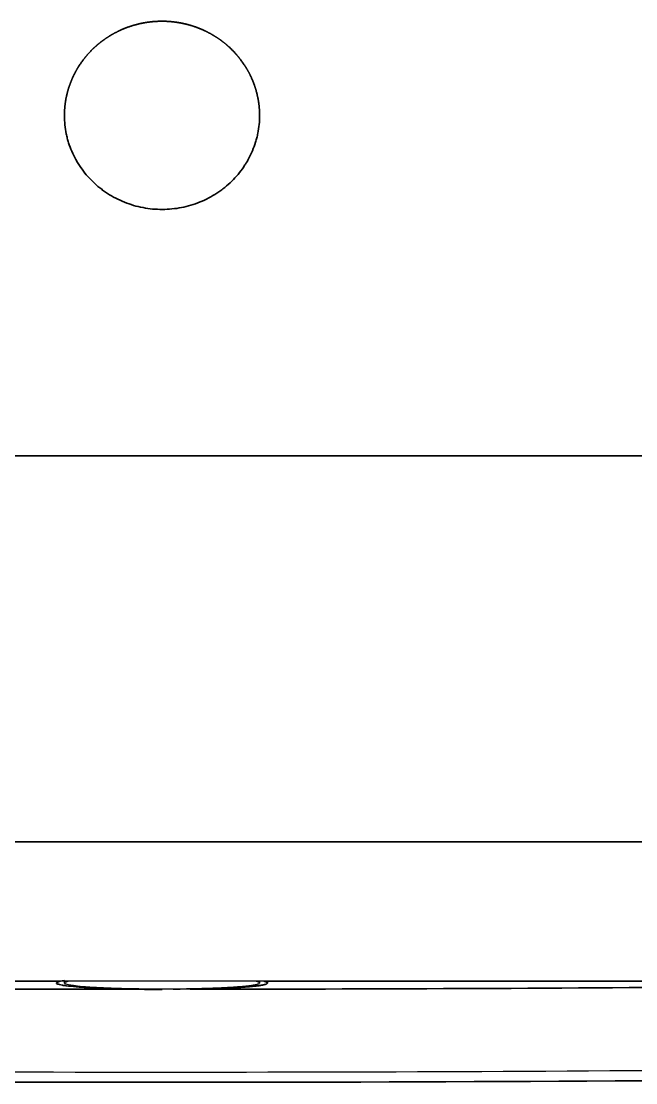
# Model space of a CAD drawing. Header units: millimetres. Extents: x 0 to 2526, y -1017 to 790.
# Drawn here: x 686.2 to 802.7, y 416.9 to 618.2 of the extents above; entities that cross this region are included whole.
import ezdxf

# ---------------------------------------------------------------- set-up
doc = ezdxf.new("R2010")
doc.units = ezdxf.units.MM
doc.layers.add('Blocks', color=7, linetype='Continuous')
doc.layers.add('Blocks$Inner', color=7, linetype='Continuous', lineweight=25, true_color=0x007f00)
doc.layers.add('Blocks$Outline', color=7, linetype='Continuous', lineweight=35, true_color=0xff3f3f)

# ---------------------------------------------------------------- blocks, each defined once
blk = doc.blocks.new('Balcony Dining Bench w Arm Front')
at = {"layer": 'Blocks$Inner'}
for points, weights, knots in [([(712.79, 618.19), (712.18, 618.19), (711.57, 618.16), (710.36, 618.04), (709.75, 617.95), (707.97, 617.6), (706.82, 617.26), (705.14, 616.58), (704.58, 616.32), (703.52, 615.76), (703, 615.46), (702, 614.81), (701.52, 614.46), (700.82, 613.9), (700.59, 613.71), (700.14, 613.31), (699.92, 613.11), (698.85, 612.06), (698.09, 611.15), (697.09, 609.7), (696.78, 609.2), (696.36, 608.42), (696.22, 608.15), (695.96, 607.62), (695.84, 607.35), (695.27, 606), (694.92, 604.89), (694.63, 603.45), (694.58, 603.16), (694.5, 602.58), (694.46, 602.29), (694.38, 601.43), (694.35, 600.87), (694.35, 600.25)], [1.00000000721, 1.00000000721, 1.00000000721, 1.00000000721, 1.0000000072, 1.00000000719, 1.00000000717, 1.00000000714, 1.00000000712, 1.0000000071, 1.00000000708, 1.00000000705, 1.00000000704, 1.00000000701, 1.000000007, 1.00000000698, 1.00000000697, 1.00000000692, 1.00000000688, 1.00000000682, 1.00000000679, 1.00000000676, 1.00000000675, 1.00000000673, 1.00000000671, 1.00000000665, 1.00000000661, 1.00000000655, 1.00000000653, 1.00000000651, 1.0000000065, 1.00000000646, 1.00000000644, 1.00000000642], [58.873301, 58.873301, 58.873301, 58.873301, 60.700036, 60.700036, 62.526771, 62.526771, 66.180241, 66.180241, 68.006976, 68.006976, 69.833711, 69.833711, 71.660446, 71.660446, 72.573814, 72.573814, 73.487182, 73.487182, 77.140652, 77.140652, 78.967387, 78.967387, 79.880754, 79.880754, 80.794122, 80.794122, 84.447592, 84.447592, 85.36096, 85.36096, 86.274327, 86.274327, 88.03572, 88.03572, 88.03572, 88.03572]), ([(731.35, 600.36), (731.35, 600.94), (731.32, 601.52), (731.22, 602.4), (731.19, 602.69), (731.1, 603.27), (731.04, 603.56), (730.74, 604.99), (730.39, 606.1), (729.7, 607.72), (729.43, 608.26), (728.86, 609.29), (728.55, 609.79), (727.54, 611.24), (726.78, 612.14), (725.48, 613.39), (725.03, 613.79), (724.09, 614.53), (723.61, 614.87), (722.6, 615.52), (722.08, 615.82), (721.01, 616.37), (720.46, 616.62), (718.77, 617.29), (717.61, 617.63), (715.83, 617.97), (715.23, 618.05), (714.01, 618.17), (713.4, 618.2), (712.79, 618.19)], [1, 1, 1, 1, 1, 1, 1, 1, 1, 1, 1, 1, 1, 1, 1, 1, 1, 1, 1, 1, 1, 1, 1, 1, 1, 1, 1, 1, 1, 1.00000000721], [29.644904, 29.644904, 29.644904, 29.644904, 31.471679, 31.471679, 32.385066, 32.385066, 33.298453, 33.298453, 36.952003, 36.952003, 38.778778, 38.778778, 40.605553, 40.605553, 44.259102, 44.259102, 46.085877, 46.085877, 47.912652, 47.912652, 49.739427, 49.739427, 51.566201, 51.566201, 55.219751, 55.219751, 57.046526, 57.046526, 58.873301, 58.873301, 58.873301, 58.873301])]:
    blk.add_rational_spline(points, weights, degree=3, knots=knots, dxfattribs=at)
for points, degree in [([(694.35, 600.25), (694.35, 599.1), (694.47, 597.96), (694.7, 596.83)], 3), ([(731.01, 596.94), (731.24, 598.06), (731.35, 599.18), (731.35, 600.31)], 3), ([(694.7, 596.83), (694.76, 596.55), (694.83, 596.27), (694.9, 595.99)], 3), ([(694.9, 595.99), (694.98, 595.71), (695.06, 595.43), (695.14, 595.15)], 3), ([(730.59, 595.26), (730.67, 595.53), (730.75, 595.81), (730.82, 596.09)], 3), ([(730.82, 596.09), (730.89, 596.37), (730.96, 596.66), (731.01, 596.94)], 3), ([(695.14, 595.15), (695.32, 594.6), (695.52, 594.06), (695.74, 593.53)], 3), ([(730, 593.63), (730.22, 594.17), (730.42, 594.71), (730.59, 595.26)], 3), ([(695.74, 593.53), (695.97, 593), (696.22, 592.48), (696.51, 591.97)], 3), ([(696.51, 591.97), (696.65, 591.71), (696.79, 591.46), (696.95, 591.21)], 3), ([(728.81, 591.31), (728.96, 591.56), (729.11, 591.81), (729.24, 592.07)], 3), ([(729.24, 592.07), (729.52, 592.58), (729.77, 593.1), (730, 593.63)], 3), ([(696.95, 591.21), (697.1, 590.96), (697.27, 590.71), (697.43, 590.47)], 3), ([(697.43, 590.47), (698.1, 589.5), (698.86, 588.6), (699.71, 587.78)], 3), ([(726.07, 587.85), (726.91, 588.69), (727.67, 589.59), (728.33, 590.56)], 3), ([(728.33, 590.56), (728.49, 590.81), (728.65, 591.05), (728.81, 591.31)], 3), ([(724.73, 586.66), (725.2, 587.04), (725.64, 587.44), (726.07, 587.85)], 3), ([(699.71, 587.78), (700.14, 587.36), (700.59, 586.97), (701.06, 586.59)], 3), ([(701.06, 586.59), (701.29, 586.41), (701.53, 586.22), (701.78, 586.05)], 3), ([(701.78, 586.05), (702.02, 585.87), (702.27, 585.7), (702.52, 585.54)], 3), ([(723.27, 585.6), (723.52, 585.77), (723.77, 585.94), (724.01, 586.11)], 3), ([(724.01, 586.11), (724.26, 586.29), (724.5, 586.48), (724.73, 586.66)], 3), ([(702.52, 585.54), (703.53, 584.88), (704.6, 584.33), (705.73, 583.88)], 3), ([(705.73, 583.88), (706.3, 583.65), (706.88, 583.45), (707.47, 583.27)], 3), ([(718.34, 583.31), (718.92, 583.48), (719.51, 583.69), (720.07, 583.92)], 3), ([(720.07, 583.92), (721.2, 584.38), (722.26, 584.94), (723.27, 585.6)], 3), ([(707.47, 583.27), (708.05, 583.1), (708.65, 582.96), (709.25, 582.85)], 3), ([(709.25, 582.85), (710.46, 582.61), (711.67, 582.5), (712.91, 582.51)], 3), ([(712.91, 582.51), (714.14, 582.51), (715.35, 582.63), (716.56, 582.87)], 3), ([(716.56, 582.87), (717.16, 582.99), (717.75, 583.13), (718.34, 583.31)], 3), ([(1247.43, 436.13), (712.85, 436.13), (178.27, 436.13)], 2), ([(707.53, 434.64), (672.43, 434.65), (637.41, 434.8), (602.35, 435.09)], 3), ([(694.35, 435.8), (694.35, 435.96), (694.34, 436.12), (694.34, 436.28)], 3), ([(820.62, 435.07), (786.49, 434.79), (752.39, 434.65), (718.21, 434.64)], 3), ([(731.36, 436.29), (731.35, 436.13), (731.35, 435.97), (731.35, 435.8)], 3), ([(732.86, 436.16), (732.85, 436.04), (732.85, 435.92), (732.85, 435.8)], 3), ([(714.97, 434.64), (714.91, 434.64), (714.86, 434.64), (714.8, 434.64)], 3)]:
    blk.add_open_spline(points, degree=degree, dxfattribs=at)
for points, knots in [([(172.45, 538.42), (201, 538.22), (203.85, 538.2), (212.4, 538.12), (218.1, 538.07), (229.5, 537.96), (235.19, 537.91), (246.51, 537.81), (252.12, 537.76), (263.36, 537.67), (268.97, 537.62), (285.83, 537.48), (297.05, 537.38), (319.52, 537.2), (330.75, 537.11), (353.22, 536.94), (364.46, 536.86), (386.93, 536.7), (398.16, 536.62), (420.64, 536.47), (431.87, 536.39), (454.35, 536.25), (465.59, 536.18), (488.06, 536.05), (499.3, 535.98), (516.16, 535.89), (521.78, 535.86), (533.02, 535.8), (538.63, 535.77), (887.06, 535.77), (892.68, 535.8), (903.92, 535.86), (909.54, 535.89), (926.4, 535.98), (937.64, 536.05), (960.11, 536.18), (971.35, 536.25), (1190.5, 537.91), (1196.2, 537.96), (1253.25, 538.43)], [-540.047863, -540.047863, -540.047863, -540.047863, -539.163222, -539.163222, -538.86678, -538.86678, -538.570337, -538.570337, -538.278244, -538.278244, -537.98615, -537.98615, -537.401585, -537.401585, -536.817401, -536.817401, -536.233217, -536.233217, -535.649035, -535.649035, -535.064854, -535.064854, -534.480674, -534.480674, -533.896495, -533.896495, -533.604406, -533.604406, -530.701779, -530.701779, -527.799152, -527.799152, -527.507063, -527.507063, -526.922884, -526.922884, -526.338704, -522.833221, -521.980947, -521.980947, -521.980947, -521.980947]), ([(203.77, 462.73), (213.2, 462.72), (222.62, 462.72), (232.05, 462.71), (241.48, 462.71), (250.91, 462.71), (260.34, 462.7), (269.76, 462.7), (279.19, 462.69), (288.62, 462.69), (298.04, 462.69), (307.47, 462.68), (316.9, 462.68), (326.32, 462.68), (335.75, 462.67), (345.17, 462.67), (354.6, 462.67), (364.03, 462.66), (373.45, 462.66), (382.88, 462.66), (392.31, 462.66), (401.74, 462.65), (411.16, 462.65), (420.59, 462.65), (430.02, 462.64), (439.45, 462.64), (448.87, 462.64), (458.3, 462.64), (467.73, 462.64), (477.16, 462.63), (486.59, 462.63), (496.01, 462.63), (505.44, 462.63), (514.87, 462.63), (524.3, 462.62), (533.72, 462.62), (543.15, 462.62), (552.58, 462.62), (562, 462.62), (571.43, 462.62), (580.86, 462.62), (590.28, 462.61), (599.71, 462.61), (609.14, 462.61), (618.56, 462.61), (627.99, 462.61), (646.84, 462.61), (665.7, 462.61), (684.55, 462.61), (703.41, 462.61), (722.27, 462.61), (741.12, 462.61), (759.98, 462.61), (778.83, 462.61), (797.69, 462.61), (807.11, 462.61), (816.54, 462.61), (825.97, 462.61), (835.39, 462.61), (844.82, 462.62), (854.25, 462.62), (863.67, 462.62), (873.1, 462.62), (882.53, 462.62), (891.95, 462.62), (901.38, 462.62), (910.81, 462.63), (920.23, 462.63), (929.66, 462.63), (939.09, 462.63), (948.52, 462.63), (957.95, 462.64), (967.37, 462.64), (976.8, 462.64), (986.23, 462.64), (995.66, 462.64), (1005.09, 462.65), (1014.51, 462.65), (1023.94, 462.65), (1033.37, 462.66), (1042.8, 462.66), (1052.22, 462.66), (1061.65, 462.66), (1071.08, 462.67), (1080.5, 462.67), (1089.93, 462.67), (1099.36, 462.68), (1108.78, 462.68), (1118.21, 462.68), (1127.63, 462.69), (1137.06, 462.69), (1146.49, 462.69), (1155.91, 462.7), (1165.34, 462.7), (1174.77, 462.71), (1184.2, 462.71), (1193.62, 462.71), (1203.05, 462.72), (1212.48, 462.72), (1221.91, 462.73)], [52.701358, 52.701358, 52.701358, 52.701358, 80.986802, 80.986802, 80.986802, 109.26944, 109.26944, 109.26944, 137.549943, 137.549943, 137.549943, 165.829072, 165.829072, 165.829072, 194.107949, 194.107949, 194.107949, 222.387782, 222.387782, 222.387782, 250.669461, 250.669461, 250.669461, 278.952602, 278.952602, 278.952602, 307.236509, 307.236509, 307.236509, 335.520462, 335.520462, 335.520462, 363.803655, 363.803655, 363.803655, 392.08526, 392.08526, 392.08526, 420.364856, 420.364856, 420.364856, 448.643647, 448.643647, 448.643647, 476.923239, 476.923239, 476.923239, 533.488031, 533.488031, 533.488031, 590.056029, 590.056029, 590.056029, 646.620822, 646.620822, 646.620822, 674.900413, 674.900413, 674.900413, 703.179204, 703.179204, 703.179204, 731.458801, 731.458801, 731.458801, 759.740405, 759.740405, 759.740405, 788.023598, 788.023598, 788.023598, 816.307551, 816.307551, 816.307551, 844.591458, 844.591458, 844.591458, 872.8746, 872.8746, 872.8746, 901.156279, 901.156279, 901.156279, 929.436112, 929.436112, 929.436112, 957.714988, 957.714988, 957.714988, 985.994117, 985.994117, 985.994117, 1014.274621, 1014.274621, 1014.274621, 1042.557259, 1042.557259, 1042.557259, 1070.842703, 1070.842703, 1070.842703, 1070.842703]), ([(694.36, 436.29), (694.19, 436.26), (694.04, 436.24), (693.5, 436.13), (693.21, 436.05), (692.95, 435.94), (692.89, 435.9), (692.84, 435.82), (692.84, 435.78), (692.94, 435.66), (693.13, 435.58), (693.58, 435.47), (693.76, 435.43), (694.18, 435.35), (694.42, 435.32), (695.21, 435.21), (695.85, 435.15), (696.95, 435.06), (697.35, 435.03), (698.18, 434.97), (698.62, 434.94), (699.99, 434.86), (700.98, 434.82), (703.13, 434.74), (704.25, 434.7), (706, 434.66), (706.6, 434.65), (707.82, 434.63), (708.44, 434.62), (710.31, 434.6), (711.57, 434.59), (712.85, 434.59)], [21.523154, 21.523154, 21.523154, 21.523154, 22.796929, 22.796929, 26.596417, 26.596417, 28.496161, 28.496161, 30.395906, 30.395906, 34.195394, 34.195394, 36.095138, 36.095138, 37.994882, 37.994882, 41.79437, 41.79437, 43.694114, 43.694114, 45.593858, 45.593858, 49.393346, 49.393346, 53.192835, 53.192835, 55.092579, 55.092579, 56.992323, 56.992323, 60.791811, 60.791811, 60.791811, 60.791811]), ([(694.37, 435.85), (694.39, 435.89), (694.44, 435.93), (694.64, 436.02), (694.82, 436.08), (695.06, 436.14)], [29.874776, 29.874776, 29.874776, 29.874776, 31.632116, 31.632116, 34.234851, 34.234851, 34.234851, 34.234851]), ([(712.85, 434.64), (711.67, 434.64), (710.5, 434.65), (708.77, 434.67), (708.19, 434.68), (707.07, 434.7), (706.52, 434.71), (704.9, 434.75), (703.86, 434.78), (701.87, 434.86), (700.95, 434.9), (699.69, 434.97), (699.28, 435), (698.51, 435.06), (698.15, 435.08), (697.12, 435.17), (696.54, 435.24), (695.8, 435.34), (695.58, 435.37), (695.2, 435.44), (695.03, 435.48), (694.61, 435.59), (694.44, 435.66), (694.38, 435.74)], [1.954832, 1.954832, 1.954832, 1.954832, 5.469512, 5.469512, 7.226852, 7.226852, 8.984191, 8.984191, 12.498871, 12.498871, 16.01355, 16.01355, 17.77089, 17.77089, 19.52823, 19.52823, 23.04291, 23.04291, 24.800249, 24.800249, 26.557589, 26.557589, 30.072269, 30.072269, 30.072269, 30.072269]), ([(731.3, 435.71), (731.28, 435.7), (731.26, 435.68), (731.2, 435.65), (731.16, 435.63), (731.08, 435.6), (731.03, 435.58), (730.93, 435.55), (730.87, 435.53), (730.75, 435.5), (730.68, 435.48), (730.53, 435.45), (730.46, 435.43), (730.29, 435.4), (730.2, 435.39), (730.02, 435.36), (729.92, 435.34), (729.71, 435.31), (729.6, 435.3), (729.37, 435.27), (729.25, 435.25), (729, 435.22), (728.87, 435.21), (728.61, 435.18), (728.47, 435.17), (728.19, 435.14), (728.04, 435.13), (727.74, 435.1), (727.58, 435.09), (727.26, 435.06), (727.1, 435.05), (726.76, 435.03), (726.59, 435.01), (726.24, 434.99), (726.05, 434.98), (725.68, 434.96), (725.49, 434.94), (725.1, 434.92), (724.91, 434.91), (724.51, 434.89), (724.31, 434.88), (723.89, 434.86), (723.69, 434.85), (723.26, 434.83), (723.05, 434.83), (722.61, 434.81), (722.39, 434.8), (721.94, 434.79), (721.71, 434.78), (721.25, 434.76), (721.01, 434.76), (720.55, 434.74), (720.3, 434.74), (719.82, 434.72), (719.58, 434.72), (719.1, 434.71), (718.85, 434.7), (718.36, 434.69), (718.11, 434.69), (717.61, 434.68), (717.36, 434.67), (716.86, 434.67), (716.6, 434.66), (716.09, 434.66), (715.83, 434.66), (715.32, 434.65), (715.06, 434.65), (714.8, 434.65)], [-25.759171, -25.759171, -25.759171, -25.759171, -24.978439, -24.978439, -24.197657, -24.197657, -23.416875, -23.416875, -22.636092, -22.636092, -21.85531, -21.85531, -21.074528, -21.074528, -20.293745, -20.293745, -19.512963, -19.512963, -18.732181, -18.732181, -17.951499, -17.951499, -17.170817, -17.170817, -16.390135, -16.390135, -15.609453, -15.609453, -14.828771, -14.828771, -14.048089, -14.048089, -13.267407, -13.267407, -12.486725, -12.486725, -11.70622, -11.70622, -10.925716, -10.925716, -10.145211, -10.145211, -9.364707, -9.364707, -8.584202, -8.584202, -7.803698, -7.803698, -7.023193, -7.023193, -6.242689, -6.242689, -5.462353, -5.462353, -4.682017, -4.682017, -3.90168, -3.90168, -3.121344, -3.121344, -2.341008, -2.341008, -1.560672, -1.560672, -0.780336, -0.780336, 0, 0, 0, 0]), ([(732.85, 435.8), (732.78, 435.69), (732.75, 435.68), (732.68, 435.64), (732.64, 435.62), (732.56, 435.59), (732.51, 435.57), (732.39, 435.54), (732.33, 435.52), (732.2, 435.49), (732.13, 435.47), (731.97, 435.44), (731.88, 435.42), (731.71, 435.39), (731.61, 435.37), (731.41, 435.34), (731.3, 435.32), (731.08, 435.29), (730.96, 435.28), (730.71, 435.25), (730.58, 435.23), (730.31, 435.2), (730.17, 435.19), (729.89, 435.16), (729.74, 435.14), (729.43, 435.11), (729.27, 435.1), (728.94, 435.07), (728.78, 435.06), (728.43, 435.03), (728.25, 435.02), (727.89, 434.99), (727.7, 434.98), (727.32, 434.96), (727.12, 434.94), (726.72, 434.92), (726.51, 434.91), (726.1, 434.89), (725.88, 434.88), (725.45, 434.86), (725.23, 434.84), (724.79, 434.82), (724.56, 434.81), (724.11, 434.8), (723.87, 434.79), (723.4, 434.77), (723.16, 434.76), (722.68, 434.74), (722.43, 434.74), (721.93, 434.72), (721.68, 434.71), (721.17, 434.7), (720.91, 434.69), (720.39, 434.68), (720.13, 434.67), (719.6, 434.66), (719.34, 434.66), (718.8, 434.65), (718.54, 434.64), (718, 434.63), (717.73, 434.63), (717.18, 434.62), (716.91, 434.62), (716.36, 434.61), (716.08, 434.61), (715.52, 434.6), (715.24, 434.6), (714.96, 434.6)], [44.375432, 44.375432, 44.375432, 44.375432, 45.219429, 45.219429, 46.063481, 46.063481, 46.907534, 46.907534, 47.751586, 47.751586, 48.595638, 48.595638, 49.439691, 49.439691, 50.283743, 50.283743, 51.127795, 51.127795, 51.971848, 51.971848, 52.815791, 52.815791, 53.659735, 53.659735, 54.503679, 54.503679, 55.347623, 55.347623, 56.191567, 56.191567, 57.03551, 57.03551, 57.879454, 57.879454, 58.723398, 58.723398, 59.56715, 59.56715, 60.410902, 60.410902, 61.254654, 61.254654, 62.098406, 62.098406, 62.942158, 62.942158, 63.785909, 63.785909, 64.629661, 64.629661, 65.473413, 65.473413, 66.316983, 66.316983, 67.160553, 67.160553, 68.004123, 68.004123, 68.847693, 68.847693, 69.691262, 69.691262, 70.534832, 70.534832, 71.378402, 71.378402, 72.221972, 72.221972, 72.221972, 72.221972]), ([(731.27, 435.92), (731.24, 435.93), (731.21, 435.95), (731.14, 435.99), (731.1, 436), (731.01, 436.04), (730.95, 436.05), (730.84, 436.09), (730.77, 436.1), (730.69, 436.12), (730.68, 436.13), (730.67, 436.13)], [28.882096, 28.882096, 28.882096, 28.882096, 29.662827, 29.662827, 30.443559, 30.443559, 31.22429, 31.22429, 32.004819, 32.004819, 32.153605, 32.153605, 32.153605, 32.153605]), ([(732.17, 436.13), (732.24, 436.11), (732.3, 436.1), (732.42, 436.06), (732.48, 436.05), (732.58, 436.01), (732.62, 435.99), (732.7, 435.96), (732.73, 435.94), (732.79, 435.9), (732.81, 435.89), (732.82, 435.87)], [26.172042, 26.172042, 26.172042, 26.172042, 26.969813, 26.969813, 27.81381, 27.81381, 28.657807, 28.657807, 29.501804, 29.501804, 30.345802, 30.345802, 30.345802, 30.345802]), ([(714.8, 434.65), (714.76, 434.65), (714.72, 434.65), (714.07, 434.64), (713.46, 434.64), (712.85, 434.64)], [0, 0, 0, 0, 0.122738, 0.122738, 1.954832, 1.954832, 1.954832, 1.954832]), ([(200.03, 426.86), (228.77, 425.75), (285.62, 423.74), (369.92, 421.3), (456.06, 419.37), (542.26, 417.98), (654.77, 416.89), (770.91, 416.89), (883.42, 417.98), (969.62, 419.37), (1055.76, 421.3), (1140.07, 423.74), (1196.94, 425.76), (1225.71, 426.86)], [26.505716, 26.505716, 26.505716, 26.505716, 111.534941, 197.191146, 282.847351, 368.503557, 454.159762, 625.472173, 711.128379, 796.784584, 882.440789, 968.096995, 1053.182057, 1053.182057, 1053.182057, 1053.182057]), ([(1220.35, 428.49), (1218.16, 428.41), (1215.96, 428.33), (1213.77, 428.24), (1209.39, 428.08), (1205.01, 427.92), (1200.63, 427.76), (1191.87, 427.44), (1183.11, 427.13), (1174.35, 426.82), (1150.09, 425.98), (1125.79, 425.21), (1101.46, 424.5), (1058.19, 423.24), (1014.99, 422.21), (971.86, 421.37), (885.15, 419.69), (799.34, 418.86), (712.61, 418.86), (625.88, 418.86), (540.07, 419.7), (453.36, 421.38), (410.24, 422.21), (367.03, 423.25), (323.76, 424.51), (302.14, 425.14), (280.54, 425.82), (258.97, 426.56), (248.86, 426.9), (238.75, 427.26), (228.64, 427.62), (227.4, 427.67), (226.15, 427.71), (224.89, 427.76), (223.72, 427.8), (222.55, 427.85), (221.37, 427.89), (218.86, 427.98), (216.4, 428.07), (213.98, 428.16), (213.26, 428.19), (212.54, 428.22), (211.84, 428.24), (211.07, 428.27), (210.3, 428.3), (209.54, 428.33), (208.21, 428.38), (206.87, 428.43), (205.51, 428.48), (204.9, 428.51), (204.29, 428.53), (203.67, 428.55), (203.4, 428.56), (203.13, 428.57), (202.85, 428.58), (202.73, 428.59), (202.61, 428.59), (202.49, 428.6), (202.38, 428.6), (202.27, 428.61), (202.16, 428.61), (201.51, 428.64), (200.88, 428.66), (200.26, 428.68)], [9.871853, 9.871853, 9.871853, 9.871853, 16.45759, 16.45759, 16.45759, 29.603602, 29.603602, 29.603602, 55.898022, 55.898022, 55.898022, 128.828197, 128.828197, 128.828197, 258.465174, 258.465174, 258.465174, 517.736909, 517.736909, 517.736909, 777.010389, 777.010389, 777.010389, 906.645125, 906.645125, 906.645125, 971.466771, 971.466771, 971.466771, 1001.816112, 1001.816112, 1001.816112, 1005.57133, 1005.57133, 1005.57133, 1009.097354, 1009.097354, 1009.097354, 1016.488486, 1016.488486, 1016.488486, 1018.634842, 1018.634842, 1018.634842, 1020.936559, 1020.936559, 1020.936559, 1024.969598, 1024.969598, 1024.969598, 1026.803904, 1026.803904, 1026.803904, 1027.623661, 1027.623661, 1027.623661, 1027.985722, 1027.985722, 1027.985722, 1028.319305, 1028.319305, 1028.319305, 1030.213805, 1030.213805, 1030.213805, 1030.213805])]:
    blk.add_open_spline(points, degree=3, knots=knots, dxfattribs=at)
at = {"layer": 'Blocks$Outline'}
blk.add_line((731.35, 600.36), (731.35, 600.31), dxfattribs=at)
for points in [[(617.3, 436.13), (693.53, 436.13)], [(732.86, 436.13), (808.62, 436.13)]]:
    blk.add_lwpolyline(points, dxfattribs=at)
for points, weights, knots in [([(694.35, 600.25), (694.35, 600.87), (694.38, 601.43), (694.46, 602.29), (694.5, 602.58), (694.58, 603.16), (694.63, 603.45), (694.92, 604.89), (695.27, 606), (695.84, 607.35), (695.96, 607.62), (696.22, 608.15), (696.36, 608.42), (696.78, 609.2), (697.09, 609.7), (698.09, 611.15), (698.85, 612.06), (699.92, 613.11), (700.14, 613.31), (700.59, 613.71), (700.82, 613.9), (701.52, 614.46), (702, 614.81), (703, 615.46), (703.52, 615.76), (704.58, 616.32), (705.14, 616.58), (706.82, 617.26), (707.97, 617.6), (709.75, 617.95), (710.36, 618.04), (711.57, 618.16), (712.18, 618.19), (712.79, 618.19)], [1.00000000642, 1.00000000644, 1.00000000646, 1.0000000065, 1.00000000651, 1.00000000653, 1.00000000655, 1.00000000661, 1.00000000665, 1.00000000671, 1.00000000673, 1.00000000675, 1.00000000676, 1.00000000679, 1.00000000682, 1.00000000688, 1.00000000692, 1.00000000697, 1.00000000698, 1.000000007, 1.00000000701, 1.00000000704, 1.00000000705, 1.00000000708, 1.0000000071, 1.00000000712, 1.00000000714, 1.00000000717, 1.00000000719, 1.0000000072, 1.00000000721, 1.00000000721, 1.00000000721, 1.00000000721], [-88.03572, -88.03572, -88.03572, -88.03572, -86.274327, -86.274327, -85.36096, -85.36096, -84.447592, -84.447592, -80.794122, -80.794122, -79.880754, -79.880754, -78.967387, -78.967387, -77.140652, -77.140652, -73.487182, -73.487182, -72.573814, -72.573814, -71.660446, -71.660446, -69.833711, -69.833711, -68.006976, -68.006976, -66.180241, -66.180241, -62.526771, -62.526771, -60.700036, -60.700036, -58.873301, -58.873301, -58.873301, -58.873301]), ([(712.79, 618.19), (713.4, 618.2), (714.01, 618.17), (715.23, 618.05), (715.83, 617.97), (717.61, 617.63), (718.77, 617.29), (720.46, 616.62), (721.01, 616.37), (722.08, 615.82), (722.6, 615.52), (723.61, 614.87), (724.09, 614.53), (725.03, 613.79), (725.48, 613.39), (726.78, 612.14), (727.54, 611.24), (728.55, 609.79), (728.86, 609.29), (729.43, 608.26), (729.7, 607.72), (730.39, 606.1), (730.74, 604.99), (731.04, 603.56), (731.1, 603.27), (731.19, 602.69), (731.22, 602.4), (731.32, 601.52), (731.35, 600.94), (731.35, 600.36)], [1.00000000721, 1, 1, 1, 1, 1, 1, 1, 1, 1, 1, 1, 1, 1, 1, 1, 1, 1, 1, 1, 1, 1, 1, 1, 1, 1, 1, 1, 1, 1], [-58.873301, -58.873301, -58.873301, -58.873301, -57.046526, -57.046526, -55.219751, -55.219751, -51.566201, -51.566201, -49.739427, -49.739427, -47.912652, -47.912652, -46.085877, -46.085877, -44.259102, -44.259102, -40.605553, -40.605553, -38.778778, -38.778778, -36.952003, -36.952003, -33.298453, -33.298453, -32.385066, -32.385066, -31.471679, -31.471679, -29.644904, -29.644904, -29.644904, -29.644904])]:
    blk.add_rational_spline(points, weights, degree=3, knots=knots, dxfattribs=at)
for points in [[(694.7, 596.83), (694.47, 597.96), (694.35, 599.1), (694.35, 600.25)], [(731.35, 600.31), (731.35, 599.18), (731.24, 598.06), (731.01, 596.94)], [(694.9, 595.99), (694.83, 596.27), (694.76, 596.55), (694.7, 596.83)], [(695.14, 595.15), (695.06, 595.43), (694.98, 595.71), (694.9, 595.99)], [(730.82, 596.09), (730.75, 595.81), (730.67, 595.53), (730.59, 595.26)], [(731.01, 596.94), (730.96, 596.66), (730.89, 596.37), (730.82, 596.09)], [(695.74, 593.53), (695.52, 594.06), (695.32, 594.6), (695.14, 595.15)], [(730.59, 595.26), (730.42, 594.71), (730.22, 594.17), (730, 593.63)], [(696.51, 591.97), (696.22, 592.48), (695.97, 593), (695.74, 593.53)], [(696.95, 591.21), (696.79, 591.46), (696.65, 591.71), (696.51, 591.97)], [(729.24, 592.07), (729.11, 591.81), (728.96, 591.56), (728.81, 591.31)], [(730, 593.63), (729.77, 593.1), (729.52, 592.58), (729.24, 592.07)], [(697.43, 590.47), (697.27, 590.71), (697.1, 590.96), (696.95, 591.21)], [(699.71, 587.78), (698.86, 588.6), (698.1, 589.5), (697.43, 590.47)], [(728.33, 590.56), (727.67, 589.59), (726.91, 588.69), (726.07, 587.85)], [(728.81, 591.31), (728.65, 591.05), (728.49, 590.81), (728.33, 590.56)], [(726.07, 587.85), (725.64, 587.44), (725.2, 587.04), (724.73, 586.66)], [(701.06, 586.59), (700.59, 586.97), (700.14, 587.36), (699.71, 587.78)], [(701.78, 586.05), (701.53, 586.22), (701.29, 586.41), (701.06, 586.59)], [(702.52, 585.54), (702.27, 585.7), (702.02, 585.87), (701.78, 586.05)], [(724.01, 586.11), (723.77, 585.94), (723.52, 585.77), (723.27, 585.6)], [(724.73, 586.66), (724.5, 586.48), (724.26, 586.29), (724.01, 586.11)], [(705.73, 583.88), (704.6, 584.33), (703.53, 584.88), (702.52, 585.54)], [(707.47, 583.27), (706.88, 583.45), (706.3, 583.65), (705.73, 583.88)], [(720.07, 583.92), (719.51, 583.69), (718.92, 583.48), (718.34, 583.31)], [(723.27, 585.6), (722.26, 584.94), (721.2, 584.38), (720.07, 583.92)], [(709.25, 582.85), (708.65, 582.96), (708.05, 583.1), (707.47, 583.27)], [(712.91, 582.51), (711.67, 582.5), (710.46, 582.61), (709.25, 582.85)], [(716.56, 582.87), (715.35, 582.63), (714.14, 582.51), (712.91, 582.51)], [(718.34, 583.31), (717.75, 583.13), (717.16, 582.99), (716.56, 582.87)], [(820.62, 435.07), (786.49, 434.79), (752.39, 434.65), (718.21, 434.64)], [(732.85, 435.8), (732.85, 435.91), (732.85, 436.02), (732.86, 436.13)]]:
    blk.add_open_spline(points, degree=3, dxfattribs=at)
for points, knots in [([(172.45, 538.42), (201, 538.22), (203.85, 538.2), (212.4, 538.12), (218.1, 538.07), (229.5, 537.96), (235.19, 537.91), (246.51, 537.81), (252.12, 537.76), (263.36, 537.67), (268.97, 537.62), (285.83, 537.48), (297.05, 537.38), (319.52, 537.2), (330.75, 537.11), (353.22, 536.94), (364.46, 536.86), (386.93, 536.7), (398.16, 536.62), (420.64, 536.47), (431.87, 536.39), (454.35, 536.25), (465.59, 536.18), (488.06, 536.05), (499.3, 535.98), (516.16, 535.89), (521.78, 535.86), (533.02, 535.8), (538.63, 535.77), (887.06, 535.77), (892.68, 535.8), (903.92, 535.86), (909.54, 535.89), (926.4, 535.98), (937.64, 536.05), (960.11, 536.18), (971.35, 536.25), (1190.5, 537.91), (1196.2, 537.96), (1253.25, 538.43)], [-540.047863, -540.047863, -540.047863, -540.047863, -539.163222, -539.163222, -538.86678, -538.86678, -538.570337, -538.570337, -538.278244, -538.278244, -537.98615, -537.98615, -537.401585, -537.401585, -536.817401, -536.817401, -536.233217, -536.233217, -535.649035, -535.649035, -535.064854, -535.064854, -534.480674, -534.480674, -533.896495, -533.896495, -533.604406, -533.604406, -530.701779, -530.701779, -527.799152, -527.799152, -527.507063, -527.507063, -526.922884, -526.922884, -526.338704, -522.833221, -521.980947, -521.980947, -521.980947, -521.980947]), ([(1221.91, 462.73), (1212.48, 462.72), (1203.05, 462.72), (1193.62, 462.71), (1184.2, 462.71), (1174.77, 462.71), (1165.34, 462.7), (1155.91, 462.7), (1146.49, 462.69), (1137.06, 462.69), (1127.63, 462.69), (1118.21, 462.68), (1108.78, 462.68), (1099.36, 462.68), (1089.93, 462.67), (1080.5, 462.67), (1071.08, 462.67), (1061.65, 462.66), (1052.22, 462.66), (1042.8, 462.66), (1033.37, 462.66), (1023.94, 462.65), (1014.51, 462.65), (1005.09, 462.65), (995.66, 462.64), (986.23, 462.64), (976.8, 462.64), (967.37, 462.64), (957.95, 462.64), (948.52, 462.63), (939.09, 462.63), (929.66, 462.63), (920.23, 462.63), (910.81, 462.63), (901.38, 462.62), (891.95, 462.62), (882.53, 462.62), (873.1, 462.62), (863.67, 462.62), (854.25, 462.62), (844.82, 462.62), (835.39, 462.61), (825.97, 462.61), (816.54, 462.61), (807.11, 462.61), (797.69, 462.61), (778.83, 462.61), (759.98, 462.61), (741.12, 462.61), (722.27, 462.61), (703.41, 462.61), (684.55, 462.61), (665.7, 462.61), (646.84, 462.61), (627.99, 462.61), (618.56, 462.61), (609.14, 462.61), (599.71, 462.61), (590.28, 462.61), (580.86, 462.62), (571.43, 462.62), (562, 462.62), (552.58, 462.62), (543.15, 462.62), (533.72, 462.62), (524.3, 462.62), (514.87, 462.63), (505.44, 462.63), (496.01, 462.63), (486.59, 462.63), (477.16, 462.63), (467.73, 462.64), (458.3, 462.64), (448.87, 462.64), (439.45, 462.64), (430.02, 462.64), (420.59, 462.65), (411.16, 462.65), (401.74, 462.65), (392.31, 462.66), (382.88, 462.66), (373.45, 462.66), (364.03, 462.66), (354.6, 462.67), (345.17, 462.67), (335.75, 462.67), (326.32, 462.68), (316.9, 462.68), (307.47, 462.68), (298.04, 462.69), (288.62, 462.69), (279.19, 462.69), (269.76, 462.7), (260.34, 462.7), (250.91, 462.71), (241.48, 462.71), (232.05, 462.71), (222.62, 462.72), (213.2, 462.72), (203.77, 462.73)], [-1469.58527, -1469.58527, -1469.58527, -1469.58527, -1441.299826, -1441.299826, -1441.299826, -1413.017188, -1413.017188, -1413.017188, -1384.736684, -1384.736684, -1384.736684, -1356.457555, -1356.457555, -1356.457555, -1328.178679, -1328.178679, -1328.178679, -1299.898845, -1299.898845, -1299.898845, -1271.617167, -1271.617167, -1271.617167, -1243.334025, -1243.334025, -1243.334025, -1215.050118, -1215.050118, -1215.050118, -1186.766165, -1186.766165, -1186.766165, -1158.482972, -1158.482972, -1158.482972, -1130.201368, -1130.201368, -1130.201368, -1101.921771, -1101.921771, -1101.921771, -1073.64298, -1073.64298, -1073.64298, -1045.363389, -1045.363389, -1045.363389, -988.798596, -988.798596, -988.798596, -932.230598, -932.230598, -932.230598, -875.665805, -875.665805, -875.665805, -847.386214, -847.386214, -847.386214, -819.107423, -819.107423, -819.107423, -790.827827, -790.827827, -790.827827, -762.546222, -762.546222, -762.546222, -734.263029, -734.263029, -734.263029, -705.979076, -705.979076, -705.979076, -677.695169, -677.695169, -677.695169, -649.412028, -649.412028, -649.412028, -621.130349, -621.130349, -621.130349, -592.850516, -592.850516, -592.850516, -564.571639, -564.571639, -564.571639, -536.29251, -536.29251, -536.29251, -508.012007, -508.012007, -508.012007, -479.729369, -479.729369, -479.729369, -451.443925, -451.443925, -451.443925, -451.443925]), ([(707.51, 434.64), (707.51, 434.64), (673.33, 434.65), (639.23, 434.79), (605.1, 435.07)], [55.4421, 55.4421, 55.4421, 55.4421, 55.442103, 158.197284, 158.197284, 158.197284, 158.197284]), ([(693.53, 436.13), (693.32, 436.08), (693.15, 436.03), (692.95, 435.94), (692.89, 435.9), (692.84, 435.82), (692.84, 435.78), (692.94, 435.66), (693.13, 435.58), (693.58, 435.47), (693.76, 435.43), (694.18, 435.35), (694.42, 435.32), (695.21, 435.21), (695.85, 435.15), (696.95, 435.06), (697.35, 435.03), (698.18, 434.97), (698.62, 434.94), (699.99, 434.86), (700.98, 434.82), (703.13, 434.74), (704.25, 434.7), (706, 434.66), (706.6, 434.65), (707.31, 434.64), (707.41, 434.64), (707.51, 434.64), (707.51, 434.64)], [24.080397, 24.080397, 24.080397, 24.080397, 26.596417, 26.596417, 28.496161, 28.496161, 30.395906, 30.395906, 34.195394, 34.195394, 36.095138, 36.095138, 37.994882, 37.994882, 41.79437, 41.79437, 43.694114, 43.694114, 45.593858, 45.593858, 49.393346, 49.393346, 53.192835, 53.192835, 55.092579, 55.092579, 55.403654, 55.403654, 55.403654, 55.403654, 55.403654]), ([(718.21, 434.64), (718.23, 434.64), (718.25, 434.64), (718.54, 434.64), (718.8, 434.65), (719.34, 434.66), (719.6, 434.66), (720.13, 434.67), (720.39, 434.68), (720.91, 434.69), (721.17, 434.7), (721.68, 434.71), (721.93, 434.72), (722.43, 434.74), (722.68, 434.74), (723.16, 434.76), (723.4, 434.77), (723.87, 434.79), (724.11, 434.8), (724.56, 434.81), (724.79, 434.82), (725.23, 434.84), (725.45, 434.86), (725.88, 434.88), (726.1, 434.89), (726.51, 434.91), (726.72, 434.92), (727.12, 434.94), (727.32, 434.96), (727.7, 434.98), (727.89, 434.99), (728.25, 435.02), (728.43, 435.03), (728.78, 435.06), (728.94, 435.07), (729.27, 435.1), (729.43, 435.11), (729.74, 435.14), (729.89, 435.16), (730.17, 435.19), (730.31, 435.2), (730.58, 435.23), (730.71, 435.25), (730.96, 435.28), (731.08, 435.29), (731.3, 435.32), (731.41, 435.34), (731.61, 435.37), (731.71, 435.39), (731.88, 435.42), (731.97, 435.44), (732.13, 435.47), (732.2, 435.49), (732.33, 435.52), (732.39, 435.54), (732.51, 435.57), (732.56, 435.59), (732.64, 435.62), (732.68, 435.64), (732.75, 435.68), (732.78, 435.69), (732.85, 435.8)], [-57.409781, -57.409781, -57.409781, -57.409781, -57.350054, -57.350054, -56.506484, -56.506484, -55.662914, -55.662914, -54.819344, -54.819344, -53.975774, -53.975774, -53.132022, -53.132022, -52.28827, -52.28827, -51.444518, -51.444518, -50.600767, -50.600767, -49.757015, -49.757015, -48.913263, -48.913263, -48.069511, -48.069511, -47.225759, -47.225759, -46.381815, -46.381815, -45.537871, -45.537871, -44.693928, -44.693928, -43.849984, -43.849984, -43.00604, -43.00604, -42.162096, -42.162096, -41.318152, -41.318152, -40.474209, -40.474209, -39.630156, -39.630156, -38.786104, -38.786104, -37.942052, -37.942052, -37.097999, -37.097999, -36.253947, -36.253947, -35.409895, -35.409895, -34.565842, -34.565842, -33.72179, -33.72179, -32.877793, -32.877793, -32.877793, -32.877793]), ([(200.26, 426.85), (228.93, 425.75), (285.7, 423.73), (369.92, 421.3), (456.06, 419.37), (542.26, 417.98), (654.77, 416.89), (770.91, 416.89), (883.42, 417.98), (969.62, 419.37), (1055.76, 421.3), (1139.98, 423.74), (1196.76, 425.75), (1225.44, 426.85)], [26.7379, 26.7379, 26.7379, 26.7379, 111.534941, 197.191146, 282.847351, 368.503557, 454.159762, 625.472173, 711.128379, 796.784584, 882.440789, 968.096995, 1052.916594, 1052.916594, 1052.916594, 1052.916594])]:
    blk.add_open_spline(points, degree=3, knots=knots, dxfattribs=at)

msp = doc.modelspace()

# ---------------------------------------------------------------- block references
at = {"layer": 'Blocks'}
msp.add_blockref('Balcony Dining Bench w Arm Front', (0, 0), dxfattribs=at)

doc.saveas('drawing.dxf')
